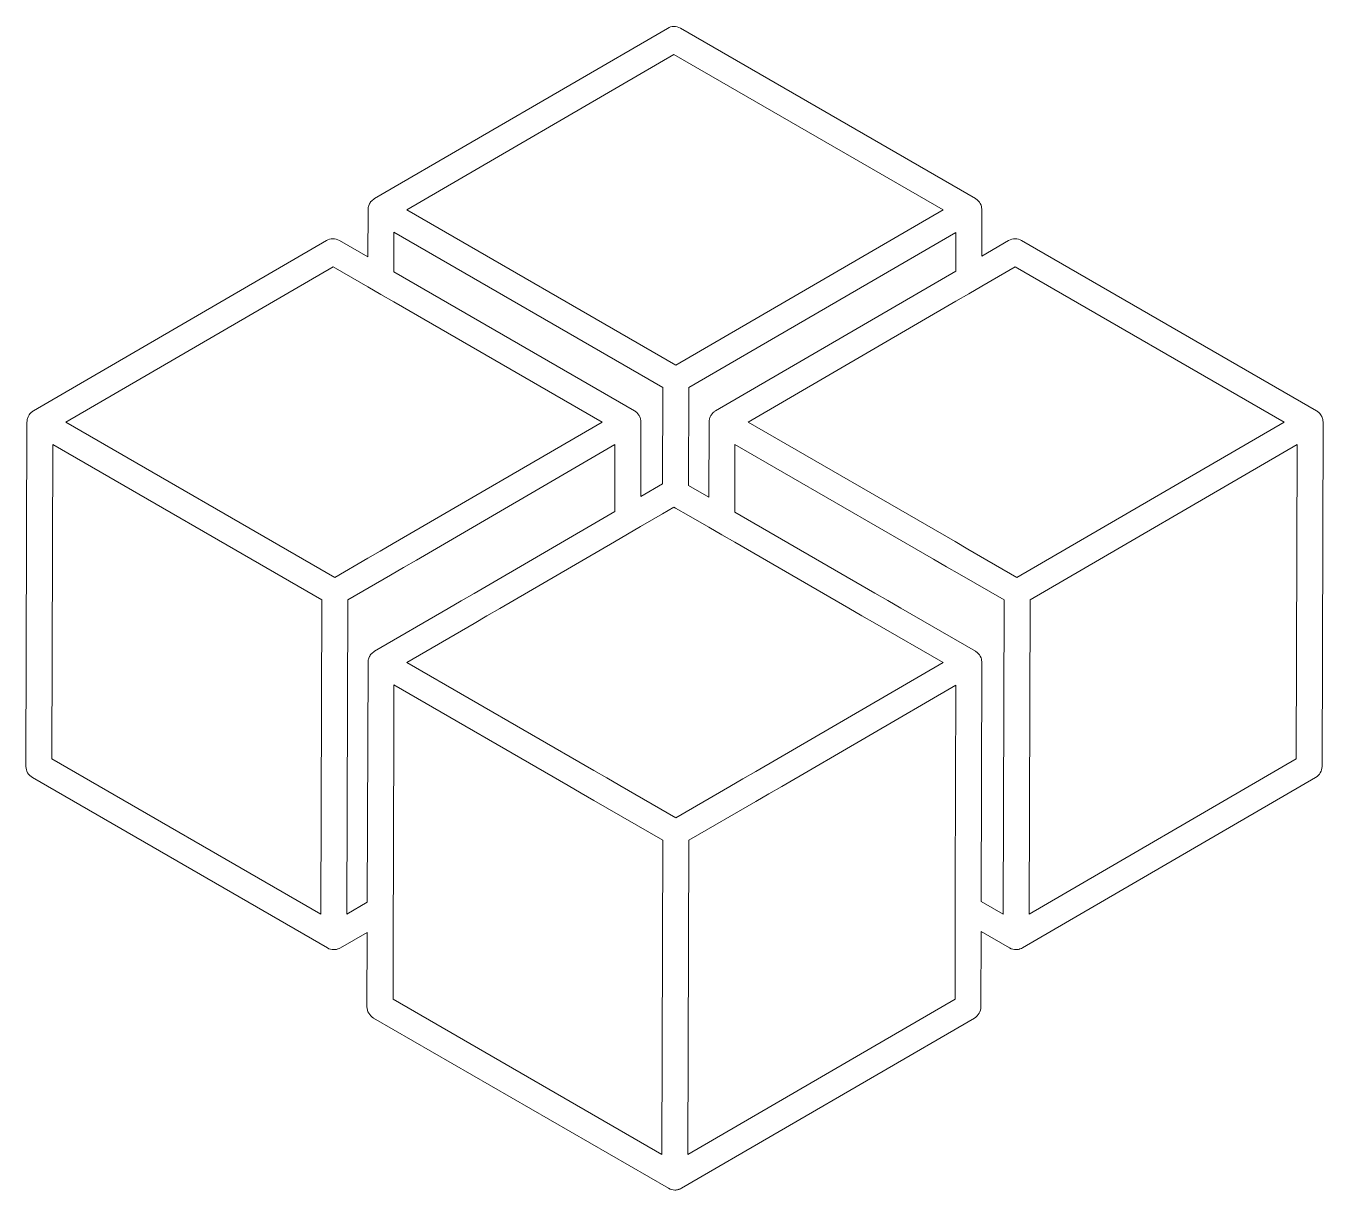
# Model space of a CAD drawing. Header units: inches. Extents: x 1 to 137, y -123 to -1.
import ezdxf

# ---------------------------------------------------------------- set-up
doc = ezdxf.new("R2010")
doc.units = ezdxf.units.IN
doc.header["$MEASUREMENT"] = 0
doc.layers.add('Capa 1', color=7, linetype='Continuous')

msp = doc.modelspace()

# ---------------------------------------------------------------- linework, layer by layer
at = {"layer": 'Capa 1', "lineweight": 0}
for points in [[(97.26, -19.99), (69.19, -36.31), (40.92, -19.99), (68.99, -3.67), (97.26, -19.99)], [(36.81, -28.08), (38.18, -28.87), (39.54, -29.65), (61.43, -42.29), (39.47, -55.05), (38.1, -55.85), (36.81, -56.59), (33.35, -58.61), (5.09, -42.29), (33.16, -25.97), (36.81, -28.08)], [(133.1, -42.29), (105.03, -58.61), (101.21, -56.4), (99.88, -55.63), (98.52, -54.85), (76.77, -42.29), (98.59, -29.6), (99.96, -28.81), (101.33, -28.01), (104.84, -25.97), (133.1, -42.29)], [(3.72, -44.65), (31.99, -60.97), (31.89, -93.99), (3.63, -77.67), (3.72, -44.65)], [(134.36, -77.67), (106.3, -93.98), (106.4, -60.97), (134.46, -44.66), (134.36, -77.67)], [(77.58, -78.99), (76.22, -79.78), (74.86, -80.57), (69.19, -83.86), (63.31, -80.47), (61.94, -79.68), (60.58, -78.89), (40.92, -67.54), (47.98, -63.44), (49.34, -62.65), (50.7, -61.86), (62.75, -54.86), (64.12, -54.07), (65.48, -53.27), (67.79, -51.93), (67.79, -51.93), (68.99, -51.23), (69.16, -51.33), (70.52, -52.11), (70.52, -52.11), (72.64, -53.34), (74.01, -54.13), (75.37, -54.91), (87.38, -61.85), (88.74, -62.63), (90.1, -63.42), (97.26, -67.55), (77.58, -78.99)], [(39.49, -94.31), (39.49, -92.73), (39.5, -91.14), (39.56, -69.91), (57.86, -80.47), (59.22, -81.26), (60.58, -82.05), (67.83, -86.23), (67.73, -119.25), (39.47, -102.93), (39.49, -94.31)], [(98.54, -94.24), (98.52, -102.93), (70.46, -119.23), (70.56, -86.23), (77.59, -82.14), (78.95, -81.35), (80.31, -80.56), (98.61, -69.92), (98.55, -91.09), (98.55, -92.67), (98.54, -94.24)]]:
    msp.add_lwpolyline(points, dxfattribs=at)
for points, knots in [([(137.19, -42.28), (137.19, -42.21), (137.18, -42.14), (137.16, -42.07), (137.16, -42.02), (137.16, -41.98), (137.15, -41.93), (137.13, -41.85), (137.09, -41.78), (137.06, -41.71), (137.04, -41.68), (137.03, -41.64), (137.01, -41.6), (136.97, -41.53), (136.91, -41.46), (136.85, -41.39), (136.83, -41.37), (136.82, -41.34), (136.8, -41.32), (136.71, -41.24), (136.62, -41.17), (136.51, -41.1), (136.51, -41.1), (105.52, -23.21), (105.52, -23.21), (105.1, -22.97), (104.57, -22.97), (104.15, -23.21), (104.15, -23.21), (101.34, -24.85), (101.34, -24.85), (101.34, -24.85), (101.35, -19.99), (101.35, -19.99), (101.35, -19.99), (101.35, -19.99), (101.35, -19.99), (101.35, -19.99), (101.35, -19.99), (101.35, -19.99), (101.35, -19.91), (101.33, -19.84), (101.32, -19.77), (101.31, -19.72), (101.31, -19.68), (101.3, -19.63), (101.28, -19.55), (101.24, -19.48), (101.21, -19.4), (101.19, -19.37), (101.18, -19.34), (101.17, -19.31), (101.11, -19.22), (101.05, -19.13), (100.97, -19.05), (100.96, -19.04), (100.96, -19.03), (100.95, -19.03), (100.87, -18.94), (100.77, -18.87), (100.67, -18.81), (100.67, -18.81), (69.67, -0.91), (69.67, -0.91), (69.25, -0.67), (68.73, -0.67), (68.31, -0.92), (68.31, -0.92), (37.52, -18.81), (37.52, -18.81), (37.52, -18.81), (37.52, -18.81), (37.52, -18.81), (37.52, -18.81), (37.52, -18.81), (37.52, -18.81), (37.52, -18.81), (37.51, -18.81), (37.51, -18.81), (37.47, -18.84), (37.44, -18.87), (37.4, -18.9), (37.34, -18.94), (37.28, -18.98), (37.23, -19.03), (37.2, -19.06), (37.18, -19.1), (37.15, -19.13), (37.1, -19.19), (37.05, -19.25), (37.02, -19.31), (37, -19.35), (36.98, -19.39), (36.97, -19.43), (36.94, -19.5), (36.9, -19.56), (36.88, -19.63), (36.87, -19.68), (36.87, -19.74), (36.86, -19.79), (36.85, -19.86), (36.84, -19.92), (36.84, -19.99), (36.84, -19.99), (36.82, -24.93), (36.82, -24.93), (36.82, -24.93), (33.84, -23.21), (33.84, -23.21), (33.42, -22.97), (32.89, -22.97), (32.47, -23.21), (32.47, -23.21), (1.68, -41.11), (1.68, -41.11), (1.68, -41.11), (1.68, -41.11), (1.68, -41.11), (1.68, -41.11), (1.68, -41.11), (1.68, -41.11), (1.68, -41.11), (1.68, -41.11), (1.68, -41.11), (1.63, -41.13), (1.6, -41.17), (1.56, -41.2), (1.5, -41.24), (1.44, -41.28), (1.39, -41.33), (1.36, -41.36), (1.34, -41.4), (1.31, -41.43), (1.27, -41.49), (1.22, -41.54), (1.18, -41.61), (1.16, -41.65), (1.15, -41.69), (1.13, -41.73), (1.1, -41.8), (1.06, -41.86), (1.04, -41.93), (1.03, -41.98), (1.03, -42.04), (1.02, -42.09), (1.01, -42.16), (1, -42.22), (1, -42.29), (1, -42.29), (0.89, -78.46), (0.89, -78.46), (0.89, -78.94), (1.15, -79.4), (1.58, -79.64), (1.58, -79.64), (32.57, -97.54), (32.57, -97.54), (32.78, -97.66), (33.02, -97.72), (33.25, -97.72), (33.37, -97.72), (33.49, -97.7), (33.6, -97.67), (33.64, -97.66), (33.67, -97.64), (33.7, -97.63), (33.78, -97.6), (33.86, -97.58), (33.93, -97.54), (33.93, -97.54), (33.94, -97.53), (33.94, -97.53), (33.94, -97.53), (33.94, -97.53), (33.94, -97.53), (33.94, -97.53), (36.76, -95.9), (36.76, -95.9), (36.76, -95.9), (36.73, -103.71), (36.73, -103.71), (36.73, -104.2), (36.99, -104.66), (37.42, -104.9), (37.42, -104.9), (68.41, -122.79), (68.41, -122.79), (68.62, -122.92), (68.86, -122.98), (69.09, -122.98), (69.21, -122.98), (69.33, -122.96), (69.44, -122.93), (69.48, -122.92), (69.51, -122.9), (69.54, -122.89), (69.62, -122.86), (69.7, -122.84), (69.77, -122.79), (69.77, -122.79), (69.77, -122.79), (69.77, -122.79), (69.77, -122.79), (69.78, -122.79), (69.78, -122.79), (69.78, -122.79), (100.57, -104.9), (100.57, -104.9), (100.99, -104.65), (101.25, -104.21), (101.25, -103.72), (101.25, -103.72), (101.27, -95.82), (101.27, -95.82), (101.27, -95.82), (104.25, -97.54), (104.25, -97.54), (104.46, -97.66), (104.7, -97.72), (104.93, -97.72), (105.05, -97.72), (105.17, -97.7), (105.28, -97.67), (105.32, -97.66), (105.35, -97.64), (105.38, -97.63), (105.46, -97.6), (105.54, -97.58), (105.61, -97.54), (105.61, -97.54), (105.61, -97.53), (105.61, -97.53), (105.62, -97.53), (105.62, -97.53), (105.62, -97.53), (105.62, -97.53), (136.41, -79.64), (136.41, -79.64), (136.83, -79.39), (137.09, -78.95), (137.09, -78.46), (137.09, -78.46), (137.19, -42.29), (137.19, -42.29), (137.19, -42.29), (137.19, -42.29), (137.19, -42.29), (137.19, -42.29), (137.19, -42.28), (137.19, -42.28)], [0, 0, 0, 0, 1, 1, 1, 2, 2, 2, 3, 3, 3, 4, 4, 4, 5, 5, 5, 6, 6, 6, 7, 7, 7, 8, 8, 8, 9, 9, 9, 10, 10, 10, 11, 11, 11, 12, 12, 12, 13, 13, 13, 14, 14, 14, 15, 15, 15, 16, 16, 16, 17, 17, 17, 18, 18, 18, 19, 19, 19, 20, 20, 20, 21, 21, 21, 22, 22, 22, 23, 23, 23, 24, 24, 24, 25, 25, 25, 26, 26, 26, 27, 27, 27, 28, 28, 28, 29, 29, 29, 30, 30, 30, 31, 31, 31, 32, 32, 32, 33, 33, 33, 34, 34, 34, 35, 35, 35, 36, 36, 36, 37, 37, 37, 38, 38, 38, 39, 39, 39, 40, 40, 40, 41, 41, 41, 42, 42, 42, 43, 43, 43, 44, 44, 44, 45, 45, 45, 46, 46, 46, 47, 47, 47, 48, 48, 48, 49, 49, 49, 50, 50, 50, 51, 51, 51, 52, 52, 52, 53, 53, 53, 54, 54, 54, 55, 55, 55, 56, 56, 56, 57, 57, 57, 58, 58, 58, 59, 59, 59, 60, 60, 60, 61, 61, 61, 62, 62, 62, 63, 63, 63, 64, 64, 64, 65, 65, 65, 66, 66, 66, 67, 67, 67, 68, 68, 68, 69, 69, 69, 70, 70, 70, 71, 71, 71, 72, 72, 72, 73, 73, 73, 74, 74, 74, 75, 75, 75, 76, 76, 76, 77, 77, 77, 78, 78, 78, 79, 79, 79, 80, 80, 80, 81, 81, 81, 82, 82, 82, 83, 83, 83, 83]), ([(39.56, -22.35), (39.56, -22.35), (67.83, -38.67), (67.83, -38.67), (67.83, -38.67), (67.8, -48.77), (67.8, -48.77), (67.8, -48.77), (65.49, -50.11), (65.49, -50.11), (65.49, -50.11), (65.52, -42.29), (65.52, -42.29), (65.52, -42.29), (65.52, -42.29), (65.52, -42.29), (65.52, -42.29), (65.52, -42.28), (65.52, -42.28), (65.52, -42.21), (65.5, -42.15), (65.49, -42.08), (65.48, -42.03), (65.48, -41.98), (65.47, -41.93), (65.45, -41.87), (65.42, -41.81), (65.39, -41.74), (65.37, -41.7), (65.36, -41.65), (65.33, -41.6), (65.3, -41.55), (65.25, -41.5), (65.21, -41.45), (65.18, -41.41), (65.15, -41.36), (65.12, -41.32), (65.03, -41.24), (64.94, -41.17), (64.83, -41.1), (64.83, -41.1), (39.55, -26.51), (39.55, -26.51), (39.55, -26.51), (39.56, -22.35), (39.56, -22.35)], [0, 0, 0, 0, 1, 1, 1, 2, 2, 2, 3, 3, 3, 4, 4, 4, 5, 5, 5, 6, 6, 6, 7, 7, 7, 8, 8, 8, 9, 9, 9, 10, 10, 10, 11, 11, 11, 12, 12, 12, 13, 13, 13, 14, 14, 14, 15, 15, 15, 15]), ([(98.6, -26.44), (98.6, -26.44), (73.36, -41.11), (73.36, -41.11), (73.36, -41.11), (73.36, -41.11), (73.36, -41.11), (73.36, -41.11), (73.36, -41.11), (73.36, -41.11), (73.36, -41.11), (73.36, -41.11), (73.36, -41.11), (73.31, -41.14), (73.28, -41.17), (73.23, -41.2), (73.18, -41.24), (73.12, -41.28), (73.07, -41.33), (73.04, -41.36), (73.01, -41.4), (72.98, -41.44), (72.94, -41.5), (72.89, -41.55), (72.86, -41.61), (72.83, -41.65), (72.82, -41.7), (72.8, -41.74), (72.77, -41.81), (72.74, -41.87), (72.72, -41.93), (72.71, -41.99), (72.71, -42.04), (72.7, -42.09), (72.69, -42.16), (72.68, -42.22), (72.68, -42.29), (72.68, -42.29), (72.65, -50.19), (72.65, -50.19), (72.65, -50.19), (70.53, -48.96), (70.53, -48.96), (70.53, -48.96), (70.56, -38.67), (70.56, -38.67), (70.56, -38.67), (98.61, -22.37), (98.61, -22.37), (98.61, -22.37), (98.6, -26.44), (98.6, -26.44)], [0, 0, 0, 0, 1, 1, 1, 2, 2, 2, 3, 3, 3, 4, 4, 4, 5, 5, 5, 6, 6, 6, 7, 7, 7, 8, 8, 8, 9, 9, 9, 10, 10, 10, 11, 11, 11, 12, 12, 12, 13, 13, 13, 14, 14, 14, 15, 15, 15, 16, 16, 16, 17, 17, 17, 17]), ([(34.72, -60.97), (34.72, -60.97), (39.19, -58.37), (39.19, -58.37), (39.19, -58.37), (40.56, -57.58), (40.56, -57.58), (40.56, -57.58), (41.92, -56.79), (41.92, -56.79), (41.92, -56.79), (62.78, -44.66), (62.78, -44.66), (62.78, -44.66), (62.76, -51.7), (62.76, -51.7), (62.76, -51.7), (47.98, -60.29), (47.98, -60.29), (47.98, -60.29), (46.62, -61.08), (46.62, -61.08), (46.62, -61.08), (45.26, -61.87), (45.26, -61.87), (45.26, -61.87), (37.52, -66.36), (37.52, -66.36), (37.52, -66.36), (37.52, -66.36), (37.52, -66.36), (37.52, -66.36), (37.52, -66.37), (37.52, -66.37), (37.52, -66.37), (37.51, -66.37), (37.51, -66.37), (37.47, -66.39), (37.44, -66.43), (37.4, -66.46), (37.34, -66.5), (37.28, -66.54), (37.23, -66.59), (37.2, -66.62), (37.18, -66.66), (37.15, -66.69), (37.1, -66.75), (37.05, -66.8), (37.02, -66.87), (37, -66.91), (36.98, -66.95), (36.97, -66.99), (36.94, -67.06), (36.9, -67.12), (36.88, -67.19), (36.87, -67.24), (36.87, -67.3), (36.86, -67.35), (36.85, -67.42), (36.84, -67.48), (36.84, -67.54), (36.84, -67.54), (36.76, -92.73), (36.76, -92.73), (36.76, -92.73), (34.62, -93.98), (34.62, -93.98), (34.62, -93.98), (34.72, -60.97), (34.72, -60.97)], [0, 0, 0, 0, 1, 1, 1, 2, 2, 2, 3, 3, 3, 4, 4, 4, 5, 5, 5, 6, 6, 6, 7, 7, 7, 8, 8, 8, 9, 9, 9, 10, 10, 10, 11, 11, 11, 12, 12, 12, 13, 13, 13, 14, 14, 14, 15, 15, 15, 16, 16, 16, 17, 17, 17, 18, 18, 18, 19, 19, 19, 20, 20, 20, 21, 21, 21, 22, 22, 22, 23, 23, 23, 23]), ([(101.35, -67.55), (101.35, -67.55), (101.35, -67.55), (101.35, -67.55), (101.35, -67.47), (101.33, -67.4), (101.32, -67.33), (101.31, -67.28), (101.31, -67.24), (101.3, -67.19), (101.28, -67.11), (101.24, -67.03), (101.21, -66.96), (101.19, -66.93), (101.18, -66.89), (101.17, -66.87), (101.11, -66.77), (101.05, -66.69), (100.97, -66.61), (100.96, -66.6), (100.96, -66.59), (100.95, -66.59), (100.87, -66.5), (100.77, -66.43), (100.67, -66.37), (100.67, -66.37), (92.83, -61.84), (92.83, -61.84), (92.83, -61.84), (91.46, -61.05), (91.46, -61.05), (91.46, -61.05), (90.1, -60.26), (90.1, -60.26), (90.1, -60.26), (75.38, -51.77), (75.38, -51.77), (75.38, -51.77), (75.4, -44.65), (75.4, -44.65), (75.4, -44.65), (96.25, -56.69), (96.25, -56.69), (96.25, -56.69), (97.61, -57.48), (97.61, -57.48), (97.61, -57.48), (98.98, -58.26), (98.98, -58.26), (98.98, -58.26), (103.67, -60.97), (103.67, -60.97), (103.67, -60.97), (103.57, -93.99), (103.57, -93.99), (103.57, -93.99), (101.28, -92.67), (101.28, -92.67), (101.28, -92.67), (101.35, -67.55), (101.35, -67.55), (101.35, -67.55), (101.35, -67.55), (101.35, -67.55)], [0, 0, 0, 0, 1, 1, 1, 2, 2, 2, 3, 3, 3, 4, 4, 4, 5, 5, 5, 6, 6, 6, 7, 7, 7, 8, 8, 8, 9, 9, 9, 10, 10, 10, 11, 11, 11, 12, 12, 12, 13, 13, 13, 14, 14, 14, 15, 15, 15, 16, 16, 16, 17, 17, 17, 18, 18, 18, 19, 19, 19, 20, 20, 20, 21, 21, 21, 21])]:
    msp.add_open_spline(points, degree=3, knots=knots, dxfattribs=at)

doc.saveas('drawing.dxf')
